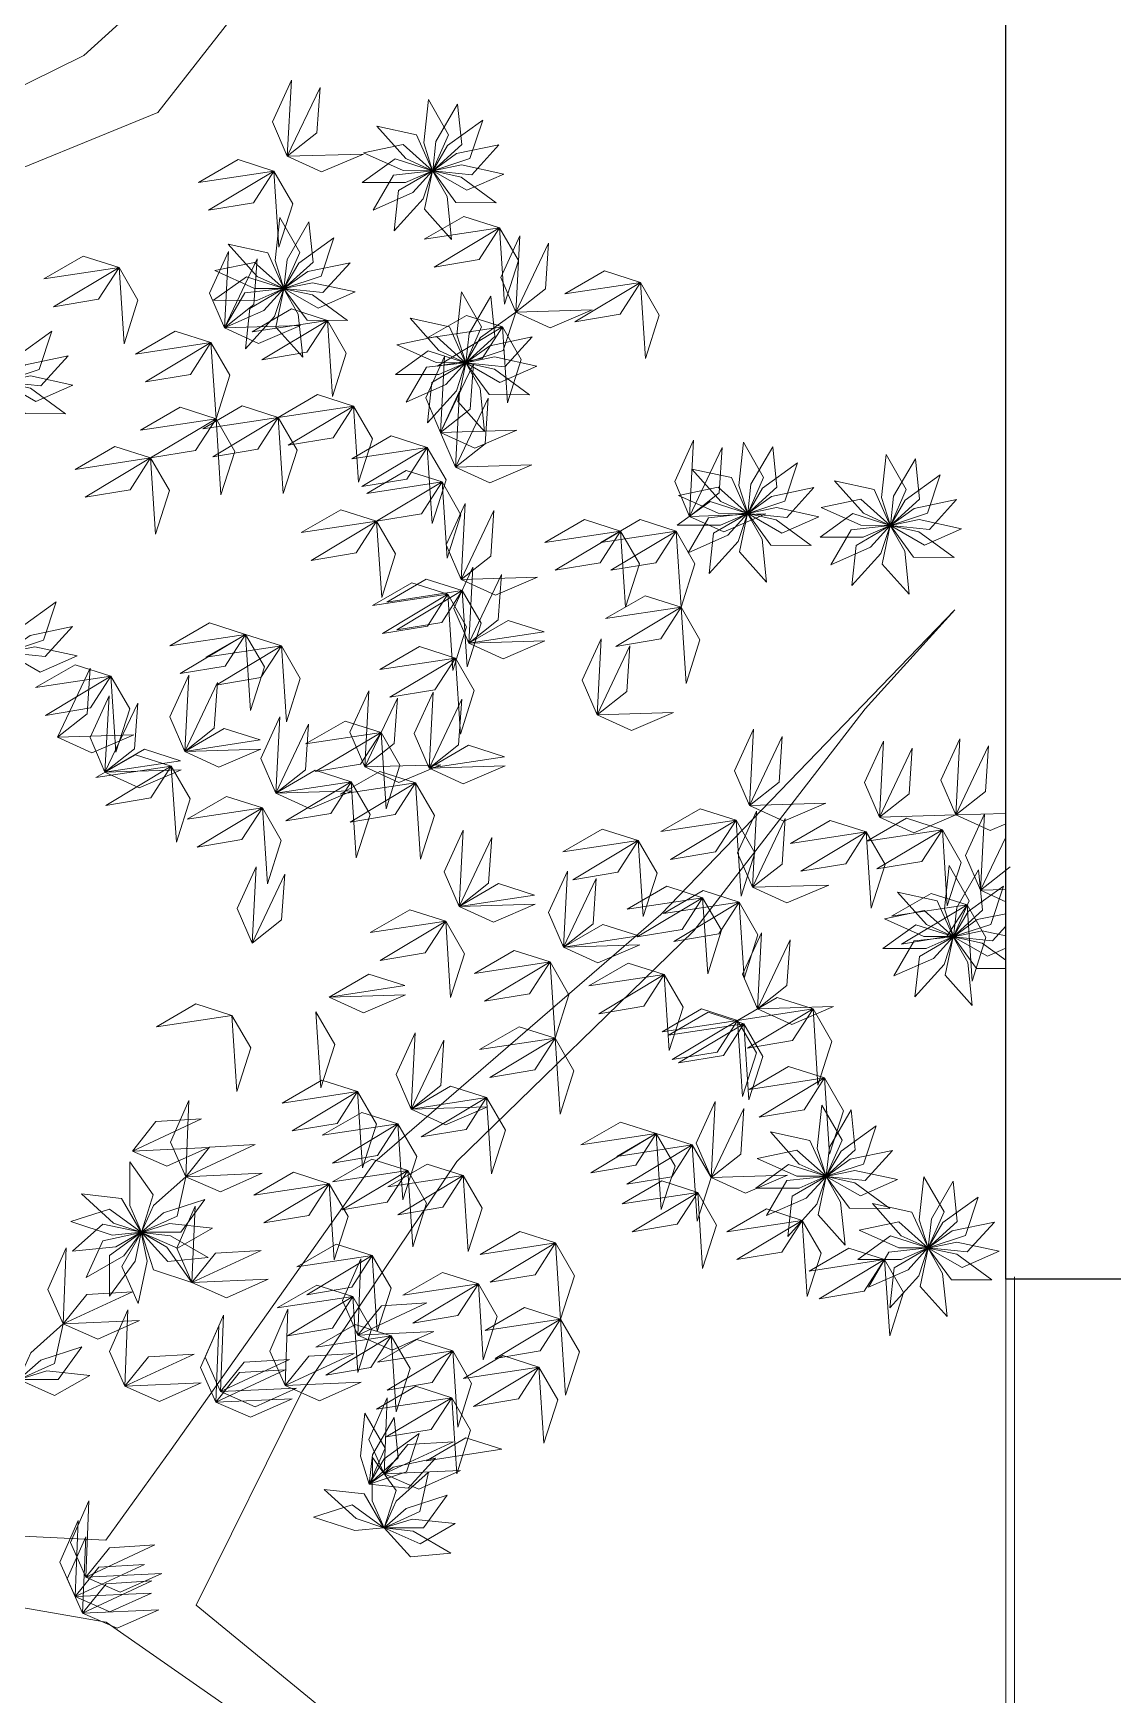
# Model space of a CAD drawing. Header units: inches. Extents: x 15 to 22798, y 21 to 21519.
# Drawn here: x 17882.8 to 17967.7, y 11056.1 to 11186.7 of the extents above; entities that cross this region are included whole.
import ezdxf

# ---------------------------------------------------------------- set-up
doc = ezdxf.new("R2010")
doc.units = ezdxf.units.IN
doc.header["$MEASUREMENT"] = 0
doc.layers.add('ARREDAMENTO', color=8, linetype='Continuous', lineweight=13)

msp = doc.modelspace()

# ---------------------------------------------------------------- linework, layer by layer
msp.add_lwpolyline([(18459.33, 11805.56), (19265.77, 11805.56), (19265.77, 11088.81), (17959.31, 11088.81), (17959.31, 11805.56), (18369.32, 11805.56)])
at = {"layer": 'ARREDAMENTO'}
for p, q in [((17959.31, 11088.81), (17959.31, 10738.81)), ((17960.01, 11088.98), (17960.01, 10738.98))]:
    msp.add_line(p, q, dxfattribs=at)
at = {"layer": 'ARREDAMENTO', "linetype": 'Continuous', "lineweight": 0}
for points in [[(17786.96, 11162.05), (17811.44, 11166.01), (17834.03, 11159.65), (17862.37, 11168.14), (17892.63, 11180.51), (17918.94, 11214.13), (17886.81, 11185), (17859.13, 11171.35), (17835.3, 11165.46), (17829.47, 11173.17), (17844.15, 11212.56), (17857.58, 11239.69), (17864.61, 11257.13), (17844.74, 11226.75), (17836.43, 11206.73), (17825.59, 11175.09), (17821.1, 11169.27), (17808.19, 11172.44), (17792.74, 11167.23)], [(17787.3, 11071.78), (17818.87, 11077.06), (17848.57, 11068.79), (17888.57, 11061.85), (17912.49, 11045.18), (17950.61, 11024.69), (17964.81, 11020.88), (17950.6, 11027.91), (17910.53, 11050.97), (17895.66, 11063.17), (17903.97, 11079.96), (17916.15, 11098.06), (17934.78, 11116.19), (17948.26, 11133.65), (17955.32, 11141.41), (17932.2, 11117.47), (17909.71, 11098.04), (17893.67, 11075.41), (17888.54, 11068.3), (17863.39, 11069.49), (17845.32, 11075.22), (17819.5, 11081.57), (17784.04, 11081.44)]]:
    msp.add_lwpolyline(points, dxfattribs=at)
at = {"layer": 'ARREDAMENTO', "lineweight": 0}
for points in [[(17902.81, 11177.07), (17901.65, 11179.79), (17903.14, 11183.06), (17902.81, 11177.07)], [(17902.81, 11177.07), (17905.14, 11178.91), (17905.39, 11182.49), (17902.81, 11177.07)], [(17913.91, 11181.53), (17913.54, 11178.14), (17914.24, 11175.94), (17915.49, 11178.77), (17913.91, 11181.53)], [(17916.21, 11181.18), (17914.5, 11178.23), (17914.25, 11175.94), (17916.53, 11178.01), (17916.21, 11181.18)], [(17909.86, 11179.43), (17912.13, 11176.89), (17914.24, 11175.94), (17912.97, 11178.75), (17909.86, 11179.43)], [(17918.18, 11179.92), (17915.41, 11177.93), (17914.25, 11175.94), (17917.18, 11176.9), (17918.18, 11179.92)], [(17908.82, 11177.35), (17911.93, 11175.95), (17914.23, 11175.94), (17911.93, 11177.99), (17908.82, 11177.35)], [(17919.46, 11177.98), (17916.12, 11177.28), (17914.25, 11175.93), (17917.32, 11175.62), (17919.46, 11177.98)], [(17901.76, 11175.91), (17898.94, 11176.81), (17895.83, 11175.01), (17901.76, 11175.91)], [(17902.81, 11177.07), (17905.51, 11175.84), (17908.81, 11177.25), (17902.81, 11177.07)], [(17908.71, 11175.02), (17912.12, 11175.01), (17914.23, 11175.94), (17911.29, 11176.88), (17908.71, 11175.02)], [(17919.84, 11175.68), (17916.51, 11176.4), (17914.25, 11175.93), (17916.93, 11174.4), (17919.84, 11175.68)], [(17901.76, 11175.91), (17900.16, 11173.42), (17896.62, 11172.83), (17901.76, 11175.91)], [(17901.76, 11175.91), (17903.25, 11173.34), (17902.16, 11169.92), (17901.76, 11175.91)], [(17909.56, 11172.85), (17912.68, 11174.23), (17914.23, 11175.93), (17911.16, 11175.6), (17909.56, 11172.85)], [(17911.22, 11171.21), (17913.51, 11173.74), (17914.23, 11175.93), (17911.57, 11174.38), (17911.22, 11171.21)], [(17915.73, 11170.53), (17915.38, 11173.92), (17914.24, 11175.93), (17913.61, 11172.91), (17915.73, 11170.53)], [(17919.25, 11173.42), (17916.5, 11175.43), (17914.25, 11175.93), (17916.07, 11173.44), (17919.25, 11173.42)], [(17902.22, 11172.27), (17901.85, 11168.88), (17902.55, 11166.68), (17903.79, 11169.5), (17902.22, 11172.27)], [(17904.52, 11171.92), (17902.81, 11168.97), (17902.55, 11166.68), (17904.84, 11168.75), (17904.52, 11171.92)], [(17919.51, 11171.45), (17916.69, 11172.35), (17913.58, 11170.55), (17919.51, 11171.45)], [(17919.51, 11171.45), (17917.9, 11168.96), (17914.37, 11168.36), (17919.51, 11171.45)], [(17919.51, 11171.45), (17920.99, 11168.88), (17919.9, 11165.46), (17919.51, 11171.45)], [(17898.17, 11170.17), (17900.44, 11167.63), (17902.54, 11166.68), (17901.28, 11169.49), (17898.17, 11170.17)], [(17906.48, 11170.66), (17903.72, 11168.66), (17902.55, 11166.67), (17905.48, 11167.64), (17906.48, 11170.66)], [(17920.78, 11164.83), (17919.62, 11167.55), (17921.11, 11170.82), (17920.78, 11164.83)], [(17920.78, 11164.83), (17923.11, 11166.66), (17923.36, 11170.24), (17920.78, 11164.83)], [(17889.59, 11168.33), (17886.76, 11169.23), (17883.66, 11167.43), (17889.59, 11168.33)], [(17897.87, 11163.59), (17896.7, 11166.31), (17898.19, 11169.58), (17897.87, 11163.59)], [(17897.12, 11168.09), (17900.23, 11166.69), (17902.54, 11166.68), (17900.24, 11168.73), (17897.12, 11168.09)], [(17897.87, 11163.59), (17900.19, 11165.42), (17900.44, 11169), (17897.87, 11163.59)], [(17907.76, 11168.71), (17904.43, 11168.01), (17902.55, 11166.67), (17905.62, 11166.36), (17907.76, 11168.71)], [(17889.59, 11168.33), (17887.98, 11165.84), (17884.44, 11165.25), (17889.59, 11168.33)], [(17889.59, 11168.33), (17891.07, 11165.76), (17889.98, 11162.34), (17889.59, 11168.33)], [(17897.02, 11165.76), (17900.42, 11165.75), (17902.54, 11166.67), (17899.6, 11167.61), (17897.02, 11165.76)], [(17930.58, 11167.16), (17927.76, 11168.06), (17924.65, 11166.26), (17930.58, 11167.16)], [(17930.58, 11167.16), (17928.98, 11164.66), (17925.44, 11164.07), (17930.58, 11167.16)], [(17930.58, 11167.16), (17932.07, 11164.59), (17930.98, 11161.17), (17930.58, 11167.16)], [(17897.87, 11163.59), (17900.98, 11164.96), (17902.54, 11166.67), (17899.47, 11166.33), (17897.87, 11163.59)], [(17899.52, 11161.95), (17901.81, 11164.48), (17902.54, 11166.67), (17899.87, 11165.11), (17899.52, 11161.95)], [(17904.03, 11161.27), (17903.68, 11164.66), (17902.54, 11166.66), (17901.92, 11163.64), (17904.03, 11161.27)], [(17908.14, 11166.41), (17904.81, 11167.13), (17902.55, 11166.67), (17905.23, 11165.14), (17908.14, 11166.41)], [(17907.56, 11164.16), (17904.8, 11166.17), (17902.55, 11166.66), (17904.37, 11164.18), (17907.56, 11164.16)], [(17916.52, 11166.43), (17916.15, 11163.04), (17916.85, 11160.85), (17918.09, 11163.67), (17916.52, 11166.43)], [(17918.82, 11166.08), (17917.11, 11163.14), (17916.85, 11160.84), (17919.14, 11162.92), (17918.82, 11166.08)], [(17905.97, 11164.17), (17903.14, 11165.07), (17900.04, 11163.27), (17905.97, 11164.17)], [(17919.73, 11163.67), (17916.91, 11164.57), (17913.8, 11162.77), (17919.73, 11163.67)], [(17920.78, 11164.83), (17918.02, 11162.83), (17916.86, 11160.84), (17919.79, 11161.81), (17920.78, 11164.83)], [(17920.78, 11164.83), (17923.48, 11163.6), (17926.78, 11165.01), (17920.78, 11164.83)], [(17884.3, 11163.33), (17881.54, 11161.34), (17880.37, 11159.35), (17883.3, 11160.31), (17884.3, 11163.33)], [(17896.81, 11162.43), (17893.99, 11163.33), (17890.88, 11161.53), (17896.81, 11162.43)], [(17897.87, 11163.59), (17900.56, 11162.36), (17903.86, 11163.77), (17897.87, 11163.59)], [(17905.97, 11164.17), (17904.36, 11161.67), (17900.82, 11161.08), (17905.97, 11164.17)], [(17905.97, 11164.17), (17907.45, 11161.6), (17906.36, 11158.18), (17905.97, 11164.17)], [(17912.47, 11164.34), (17914.74, 11161.8), (17916.84, 11160.85), (17915.58, 11163.66), (17912.47, 11164.34)], [(17919.73, 11163.67), (17918.13, 11161.17), (17914.59, 11160.58), (17919.73, 11163.67)], [(17919.73, 11163.67), (17921.22, 11161.1), (17920.13, 11157.68), (17919.73, 11163.67)], [(17896.81, 11162.43), (17895.21, 11159.93), (17891.67, 11159.34), (17896.81, 11162.43)], [(17896.81, 11162.43), (17898.3, 11159.86), (17897.21, 11156.44), (17896.81, 11162.43)], [(17911.42, 11162.25), (17914.53, 11160.86), (17916.84, 11160.84), (17914.54, 11162.9), (17911.42, 11162.25)], [(17922.07, 11162.88), (17918.73, 11162.18), (17916.86, 11160.84), (17919.93, 11160.53), (17922.07, 11162.88)], [(17885.58, 11161.39), (17882.24, 11160.69), (17880.37, 11159.34), (17883.44, 11159.03), (17885.58, 11161.39)], [(17911.32, 11159.92), (17914.73, 11159.92), (17916.84, 11160.84), (17913.9, 11161.78), (17911.32, 11159.92)], [(17912.17, 11157.75), (17915.28, 11159.13), (17916.84, 11160.84), (17913.77, 11160.5), (17912.17, 11157.75)], [(17914.87, 11155.36), (17913.7, 11158.08), (17915.19, 11161.34), (17914.87, 11155.36)], [(17913.83, 11156.12), (17916.11, 11158.64), (17916.84, 11160.83), (17914.18, 11159.28), (17913.83, 11156.12)], [(17914.87, 11155.36), (17917.2, 11157.19), (17917.45, 11160.77), (17914.87, 11155.36)], [(17918.33, 11155.43), (17917.99, 11158.82), (17916.85, 11160.83), (17916.22, 11157.81), (17918.33, 11155.43)], [(17921.86, 11158.33), (17919.11, 11160.34), (17916.85, 11160.83), (17918.68, 11158.34), (17921.86, 11158.33)], [(17922.45, 11160.58), (17919.11, 11161.3), (17916.86, 11160.83), (17919.53, 11159.3), (17922.45, 11160.58)], [(17885.96, 11159.09), (17882.63, 11159.81), (17880.37, 11159.34), (17883.05, 11157.81), (17885.96, 11159.09)], [(17885.37, 11156.83), (17882.62, 11158.84), (17880.37, 11159.34), (17882.19, 11156.85), (17885.37, 11156.83)], [(17908.03, 11157.44), (17905.2, 11158.34), (17902.1, 11156.54), (17908.03, 11157.44)], [(17916.04, 11152.63), (17914.87, 11155.36), (17916.36, 11158.62), (17916.04, 11152.63)], [(17916.04, 11152.63), (17918.37, 11154.47), (17918.62, 11158.05), (17916.04, 11152.63)], [(17897.21, 11156.44), (17894.38, 11157.34), (17891.28, 11155.55), (17897.21, 11156.44)], [(17902.1, 11156.54), (17899.27, 11157.45), (17896.17, 11155.65), (17902.1, 11156.54)], [(17908.03, 11157.44), (17906.42, 11154.95), (17902.88, 11154.36), (17908.03, 11157.44)], [(17908.03, 11157.44), (17909.51, 11154.87), (17908.42, 11151.46), (17908.03, 11157.44)], [(17897.21, 11156.44), (17895.6, 11153.95), (17892.06, 11153.36), (17897.21, 11156.44)], [(17902.1, 11156.54), (17900.49, 11154.05), (17896.95, 11153.46), (17902.1, 11156.54)], [(17897.21, 11156.44), (17898.69, 11153.88), (17897.6, 11150.46), (17897.21, 11156.44)], [(17902.1, 11156.54), (17903.58, 11153.98), (17902.49, 11150.56), (17902.1, 11156.54)], [(17914.87, 11155.36), (17917.57, 11154.12), (17920.87, 11155.54), (17914.87, 11155.36)], [(17892.06, 11153.36), (17889.24, 11154.26), (17886.13, 11152.46), (17892.06, 11153.36)], [(17913.82, 11154.19), (17910.99, 11155.1), (17907.89, 11153.3), (17913.82, 11154.19)], [(17913.82, 11154.19), (17912.21, 11151.7), (17908.67, 11151.11), (17913.82, 11154.19)], [(17913.82, 11154.19), (17915.3, 11151.63), (17914.21, 11148.21), (17913.82, 11154.19)], [(17934.44, 11148.77), (17933.28, 11151.5), (17934.77, 11154.76), (17934.44, 11148.77)], [(17934.44, 11148.77), (17936.77, 11150.61), (17937.02, 11154.19), (17934.44, 11148.77)], [(17938.68, 11154.59), (17938.32, 11151.2), (17939.02, 11149), (17940.26, 11151.83), (17938.68, 11154.59)], [(17940.99, 11154.24), (17939.28, 11151.29), (17939.02, 11149), (17941.3, 11151.07), (17940.99, 11154.24)], [(17892.06, 11153.36), (17890.46, 11150.86), (17886.92, 11150.27), (17892.06, 11153.36)], [(17892.06, 11153.36), (17893.55, 11150.79), (17892.46, 11147.37), (17892.06, 11153.36)], [(17916.04, 11152.63), (17918.74, 11151.4), (17922.04, 11152.81), (17916.04, 11152.63)], [(17942.95, 11152.98), (17940.19, 11150.99), (17939.02, 11149), (17941.95, 11149.96), (17942.95, 11152.98)], [(17949.9, 11153.64), (17949.54, 11150.25), (17950.24, 11148.06), (17951.48, 11150.88), (17949.9, 11153.64)], [(17952.21, 11153.29), (17950.5, 11150.35), (17950.24, 11148.05), (17952.53, 11150.13), (17952.21, 11153.29)], [(17914.99, 11151.47), (17912.16, 11152.37), (17909.06, 11150.57), (17914.99, 11151.47)], [(17934.63, 11152.49), (17936.91, 11149.95), (17939.01, 11149), (17937.74, 11151.82), (17934.63, 11152.49)], [(17945.86, 11151.55), (17948.13, 11149.01), (17950.23, 11148.06), (17948.97, 11150.87), (17945.86, 11151.55)], [(17954.17, 11152.04), (17951.41, 11150.04), (17950.24, 11148.05), (17953.17, 11149.02), (17954.17, 11152.04)], [(17914.99, 11151.47), (17913.38, 11148.98), (17909.84, 11148.39), (17914.99, 11151.47)], [(17914.99, 11151.47), (17916.47, 11148.9), (17915.38, 11145.49), (17914.99, 11151.47)], [(17933.59, 11150.41), (17936.7, 11149.02), (17939.01, 11149), (17936.71, 11151.06), (17933.59, 11150.41)], [(17944.23, 11151.04), (17940.9, 11150.34), (17939.02, 11148.99), (17942.09, 11148.68), (17944.23, 11151.04)], [(17909.84, 11148.39), (17907.02, 11149.29), (17903.91, 11147.49), (17909.84, 11148.39)], [(17916.49, 11143.8), (17915.32, 11146.53), (17916.81, 11149.79), (17916.49, 11143.8)], [(17916.49, 11143.8), (17918.82, 11145.64), (17919.06, 11149.22), (17916.49, 11143.8)], [(17933.48, 11148.08), (17936.89, 11148.07), (17939, 11149), (17936.07, 11149.94), (17933.48, 11148.08)], [(17934.33, 11145.91), (17937.45, 11147.29), (17939, 11148.99), (17935.94, 11148.66), (17934.33, 11145.91)], [(17934.44, 11148.77), (17937.14, 11147.54), (17940.44, 11148.96), (17934.44, 11148.77)], [(17935.99, 11144.27), (17938.28, 11146.8), (17939.01, 11148.99), (17936.34, 11147.44), (17935.99, 11144.27)], [(17940.5, 11143.59), (17940.15, 11146.98), (17939.01, 11148.99), (17938.38, 11145.97), (17940.5, 11143.59)], [(17944.61, 11148.74), (17941.28, 11149.46), (17939.02, 11148.99), (17941.7, 11147.46), (17944.61, 11148.74)], [(17944.02, 11146.48), (17941.27, 11148.49), (17939.02, 11148.99), (17940.84, 11146.5), (17944.02, 11146.48)], [(17944.71, 11147.13), (17948.11, 11147.13), (17950.23, 11148.05), (17947.29, 11148.99), (17944.71, 11147.13)], [(17944.81, 11149.46), (17947.92, 11148.07), (17950.23, 11148.05), (17947.93, 11150.11), (17944.81, 11149.46)], [(17955.45, 11150.09), (17952.12, 11149.39), (17950.24, 11148.05), (17953.31, 11147.74), (17955.45, 11150.09)], [(17909.84, 11148.39), (17908.24, 11145.89), (17904.7, 11145.3), (17909.84, 11148.39)], [(17909.84, 11148.39), (17911.33, 11145.82), (17910.24, 11142.4), (17909.84, 11148.39)], [(17929.01, 11147.61), (17926.19, 11148.51), (17923.08, 11146.72), (17929.01, 11147.61)], [(17929.01, 11147.61), (17927.41, 11145.12), (17923.87, 11144.53), (17929.01, 11147.61)], [(17933.39, 11147.61), (17930.57, 11148.51), (17927.46, 11146.72), (17933.39, 11147.61)], [(17933.39, 11147.61), (17931.79, 11145.12), (17928.25, 11144.53), (17933.39, 11147.61)], [(17929.01, 11147.61), (17930.5, 11145.05), (17929.41, 11141.63), (17929.01, 11147.61)], [(17933.39, 11147.61), (17934.87, 11145.05), (17933.78, 11141.63), (17933.39, 11147.61)], [(17945.55, 11144.96), (17948.67, 11146.34), (17950.23, 11148.05), (17947.16, 11147.71), (17945.55, 11144.96)], [(17947.21, 11143.33), (17949.5, 11145.85), (17950.23, 11148.04), (17947.56, 11146.49), (17947.21, 11143.33)], [(17951.72, 11142.64), (17951.37, 11146.03), (17950.23, 11148.04), (17949.6, 11145.02), (17951.72, 11142.64)], [(17955.83, 11147.79), (17952.5, 11148.51), (17950.24, 11148.04), (17952.92, 11146.51), (17955.83, 11147.79)], [(17955.25, 11145.54), (17952.49, 11147.55), (17950.24, 11148.04), (17952.06, 11145.55), (17955.25, 11145.54)], [(17916.56, 11142.93), (17913.74, 11143.83), (17910.63, 11142.03), (17916.56, 11142.93)], [(17917.09, 11138.79), (17915.92, 11141.52), (17917.41, 11144.78), (17917.09, 11138.79)], [(17916.49, 11143.8), (17919.19, 11142.57), (17922.48, 11143.99), (17916.49, 11143.8)], [(17917.09, 11138.79), (17919.41, 11140.63), (17919.66, 11144.21), (17917.09, 11138.79)], [(17915.44, 11142.64), (17912.61, 11143.54), (17909.51, 11141.75), (17915.44, 11142.64)], [(17915.44, 11142.64), (17913.83, 11140.15), (17910.29, 11139.56), (17915.44, 11142.64)], [(17916.56, 11142.93), (17914.96, 11140.43), (17911.42, 11139.84), (17916.56, 11142.93)], [(17915.44, 11142.64), (17916.92, 11140.08), (17915.83, 11136.66), (17915.44, 11142.64)], [(17916.56, 11142.93), (17918.05, 11140.36), (17916.96, 11136.94), (17916.56, 11142.93)], [(17933.78, 11141.63), (17930.96, 11142.53), (17927.85, 11140.73), (17933.78, 11141.63)], [(17884.64, 11142.05), (17881.88, 11140.05), (17880.71, 11138.06), (17883.64, 11139.03), (17884.64, 11142.05)], [(17933.78, 11141.63), (17932.18, 11139.13), (17928.64, 11138.54), (17933.78, 11141.63)], [(17933.78, 11141.63), (17935.27, 11139.06), (17934.18, 11135.64), (17933.78, 11141.63)], [(17885.92, 11140.1), (17882.59, 11139.4), (17880.71, 11138.06), (17883.78, 11137.75), (17885.92, 11140.1)], [(17899.53, 11139.49), (17896.7, 11140.39), (17893.59, 11138.59), (17899.53, 11139.49)], [(17923.02, 11139.69), (17920.19, 11140.59), (17917.09, 11138.79), (17923.02, 11139.69)], [(17886.3, 11137.8), (17882.97, 11138.52), (17880.71, 11138.06), (17883.39, 11136.52), (17886.3, 11137.8)], [(17899.53, 11139.49), (17897.92, 11137), (17894.38, 11136.41), (17899.53, 11139.49)], [(17902.35, 11138.59), (17899.53, 11139.49), (17896.42, 11137.69), (17902.35, 11138.59)], [(17902.35, 11138.59), (17900.74, 11136.1), (17897.21, 11135.51), (17902.35, 11138.59)], [(17899.53, 11139.49), (17901.01, 11136.93), (17899.92, 11133.51), (17899.53, 11139.49)], [(17902.35, 11138.59), (17903.83, 11136.02), (17902.74, 11132.61), (17902.35, 11138.59)], [(17916.03, 11137.63), (17913.21, 11138.53), (17910.1, 11136.74), (17916.03, 11137.63)], [(17917.09, 11138.79), (17919.79, 11137.56), (17923.08, 11138.98), (17917.09, 11138.79)], [(17927.18, 11133.16), (17926.01, 11135.89), (17927.5, 11139.15), (17927.18, 11133.16)], [(17927.18, 11133.16), (17929.51, 11135), (17929.76, 11138.58), (17927.18, 11133.16)], [(17916.03, 11137.63), (17914.43, 11135.14), (17910.89, 11134.55), (17916.03, 11137.63)], [(17916.03, 11137.63), (17917.52, 11135.07), (17916.43, 11131.65), (17916.03, 11137.63)], [(17888.95, 11136.2), (17886.12, 11137.11), (17883.02, 11135.31), (17888.95, 11136.2)], [(17888.95, 11136.2), (17887.34, 11133.71), (17883.8, 11133.12), (17888.95, 11136.2)], [(17884.74, 11131.41), (17887.07, 11133.25), (17887.32, 11136.83), (17884.74, 11131.41)], [(17888.95, 11136.2), (17890.43, 11133.64), (17889.34, 11130.22), (17888.95, 11136.2)], [(17894.75, 11130.29), (17893.58, 11133.02), (17895.07, 11136.28), (17894.75, 11130.29)], [(17888.47, 11128.66), (17887.31, 11131.39), (17888.8, 11134.65), (17888.47, 11128.66)], [(17894.75, 11130.29), (17897.07, 11132.13), (17897.32, 11135.71), (17894.75, 11130.29)], [(17908.9, 11129.07), (17907.73, 11131.8), (17909.22, 11135.06), (17908.9, 11129.07)], [(17913.96, 11128.97), (17912.79, 11131.7), (17914.28, 11134.96), (17913.96, 11128.97)], [(17888.47, 11128.66), (17890.8, 11130.5), (17891.05, 11134.08), (17888.47, 11128.66)], [(17908.9, 11129.07), (17911.22, 11130.91), (17911.47, 11134.49), (17908.9, 11129.07)], [(17913.96, 11128.97), (17916.28, 11130.81), (17916.53, 11134.39), (17913.96, 11128.97)], [(17927.18, 11133.16), (17929.88, 11131.93), (17933.18, 11133.34), (17927.18, 11133.16)], [(17900.68, 11131.19), (17897.85, 11132.09), (17894.75, 11130.29), (17900.68, 11131.19)], [(17901.91, 11127.01), (17900.74, 11129.74), (17902.23, 11133), (17901.91, 11127.01)], [(17901.91, 11127.01), (17904.24, 11128.85), (17904.49, 11132.43), (17901.91, 11127.01)], [(17910.19, 11131.78), (17907.36, 11132.68), (17904.25, 11130.88), (17910.19, 11131.78)], [(17939.16, 11126.05), (17937.99, 11128.77), (17939.48, 11132.04), (17939.16, 11126.05)], [(17884.74, 11131.41), (17887.44, 11130.18), (17890.74, 11131.6), (17884.74, 11131.41)], [(17910.19, 11131.78), (17908.58, 11129.29), (17905.04, 11128.7), (17910.19, 11131.78)], [(17910.19, 11131.78), (17911.67, 11129.21), (17910.58, 11125.79), (17910.19, 11131.78)], [(17919.89, 11129.87), (17917.06, 11130.77), (17913.96, 11128.97), (17919.89, 11129.87)], [(17939.16, 11126.05), (17941.49, 11127.88), (17941.74, 11131.46), (17939.16, 11126.05)], [(17949.39, 11125.12), (17948.22, 11127.84), (17949.71, 11131.11), (17949.39, 11125.12)], [(17955.38, 11125.3), (17954.21, 11128.03), (17955.7, 11131.29), (17955.38, 11125.3)], [(17955.38, 11125.3), (17957.71, 11127.14), (17957.96, 11130.72), (17955.38, 11125.3)], [(17893.69, 11129.13), (17890.87, 11130.03), (17887.76, 11128.23), (17893.69, 11129.13)], [(17893.69, 11129.13), (17890.87, 11130.03), (17887.76, 11128.23), (17893.69, 11129.13)], [(17894.41, 11129.56), (17891.58, 11130.46), (17888.47, 11128.66), (17894.41, 11129.56)], [(17894.75, 11130.29), (17897.44, 11129.06), (17900.74, 11130.47), (17894.75, 11130.29)], [(17949.39, 11125.12), (17951.71, 11126.96), (17951.96, 11130.54), (17949.39, 11125.12)], [(17888.47, 11128.66), (17891.17, 11127.43), (17894.47, 11128.84), (17888.47, 11128.66)], [(17893.69, 11129.13), (17892.09, 11126.64), (17888.55, 11126.05), (17893.69, 11129.13)], [(17893.69, 11129.13), (17892.09, 11126.64), (17888.55, 11126.05), (17893.69, 11129.13)], [(17893.69, 11129.13), (17895.18, 11126.56), (17894.09, 11123.15), (17893.69, 11129.13)], [(17893.69, 11129.13), (17895.18, 11126.56), (17894.09, 11123.15), (17893.69, 11129.13)], [(17907.84, 11127.91), (17905.02, 11128.81), (17901.91, 11127.01), (17907.84, 11127.91)], [(17912.9, 11127.81), (17910.08, 11128.71), (17906.97, 11126.92), (17912.9, 11127.81)], [(17908.9, 11129.07), (17911.59, 11127.84), (17914.89, 11129.25), (17908.9, 11129.07)], [(17913.96, 11128.97), (17916.65, 11127.74), (17919.95, 11129.16), (17913.96, 11128.97)], [(17900.86, 11125.85), (17898.03, 11126.75), (17894.93, 11124.96), (17900.86, 11125.85)], [(17901.91, 11127.01), (17904.61, 11125.78), (17907.91, 11127.2), (17901.91, 11127.01)], [(17907.84, 11127.91), (17906.24, 11125.42), (17902.7, 11124.83), (17907.84, 11127.91)], [(17912.9, 11127.81), (17911.3, 11125.32), (17907.76, 11124.73), (17912.9, 11127.81)], [(17907.84, 11127.91), (17909.33, 11125.34), (17908.24, 11121.93), (17907.84, 11127.91)], [(17912.9, 11127.81), (17914.39, 11125.25), (17913.3, 11121.83), (17912.9, 11127.81)], [(17900.86, 11125.85), (17899.25, 11123.36), (17895.72, 11122.77), (17900.86, 11125.85)], [(17900.86, 11125.85), (17902.34, 11123.29), (17901.25, 11119.87), (17900.86, 11125.85)], [(17938.11, 11124.89), (17935.28, 11125.79), (17932.18, 11123.99), (17938.11, 11124.89)], [(17939.4, 11119.61), (17938.23, 11122.33), (17939.72, 11125.6), (17939.4, 11119.61)], [(17939.16, 11126.05), (17941.86, 11124.82), (17945.16, 11126.23), (17939.16, 11126.05)], [(17959.31, 11125.42), (17955.38, 11125.3)], [(17957.33, 11119.39), (17956.16, 11122.11), (17957.65, 11125.38), (17957.33, 11119.39)], [(17916.32, 11118.11), (17915.15, 11120.83), (17916.64, 11124.1), (17916.32, 11118.11)], [(17930.41, 11123.29), (17927.59, 11124.19), (17924.48, 11122.4), (17930.41, 11123.29)], [(17938.11, 11124.89), (17936.5, 11122.39), (17932.96, 11121.8), (17938.11, 11124.89)], [(17938.11, 11124.89), (17939.59, 11122.32), (17938.5, 11118.9), (17938.11, 11124.89)], [(17939.4, 11119.61), (17941.72, 11121.44), (17941.97, 11125.02), (17939.4, 11119.61)], [(17948.33, 11123.96), (17945.51, 11124.86), (17942.4, 11123.06), (17948.33, 11123.96)], [(17954.33, 11124.14), (17951.5, 11125.04), (17948.4, 11123.24), (17954.33, 11124.14)], [(17954.33, 11124.14), (17952.72, 11121.65), (17949.18, 11121.06), (17954.33, 11124.14)], [(17949.39, 11125.12), (17952.08, 11123.89), (17955.38, 11125.3), (17949.39, 11125.12)], [(17954.33, 11124.14), (17955.81, 11121.57), (17954.72, 11118.16), (17954.33, 11124.14)], [(17955.38, 11125.3), (17958.08, 11124.07), (17959.31, 11124.6)], [(17916.32, 11118.11), (17918.65, 11119.94), (17918.9, 11123.52), (17916.32, 11118.11)], [(17930.41, 11123.29), (17928.81, 11120.8), (17925.27, 11120.21), (17930.41, 11123.29)], [(17930.41, 11123.29), (17931.9, 11120.73), (17930.81, 11117.31), (17930.41, 11123.29)], [(17948.33, 11123.96), (17946.73, 11121.46), (17943.19, 11120.87), (17948.33, 11123.96)], [(17948.33, 11123.96), (17949.82, 11121.39), (17948.73, 11117.97), (17948.33, 11123.96)], [(17959.31, 11123.56), (17957.33, 11119.39)], [(17900.04, 11115.23), (17898.87, 11117.95), (17900.36, 11121.21), (17900.04, 11115.23)], [(17900.04, 11115.23), (17902.36, 11117.06), (17902.61, 11120.64), (17900.04, 11115.23)], [(17924.53, 11114.9), (17923.36, 11117.62), (17924.85, 11120.89), (17924.53, 11114.9)], [(17924.53, 11114.9), (17926.86, 11116.73), (17927.11, 11120.31), (17924.53, 11114.9)], [(17954.86, 11121.32), (17954.5, 11117.93), (17955.2, 11115.73), (17956.44, 11118.55), (17954.86, 11121.32)], [(17957.17, 11120.97), (17955.46, 11118.02), (17955.2, 11115.73), (17957.48, 11117.8), (17957.17, 11120.97)], [(17957.33, 11119.39), (17959.65, 11121.22)], [(17922.25, 11119), (17919.43, 11119.9), (17916.32, 11118.11), (17922.25, 11119)], [(17935.48, 11118.79), (17932.66, 11119.69), (17929.55, 11117.9), (17935.48, 11118.79)], [(17938.34, 11118.45), (17935.52, 11119.35), (17932.41, 11117.55), (17938.34, 11118.45)], [(17939.4, 11119.61), (17942.1, 11118.38), (17945.39, 11119.79), (17939.4, 11119.61)], [(17956.27, 11118.23), (17953.45, 11119.13), (17950.34, 11117.33), (17956.27, 11118.23)], [(17950.81, 11119.22), (17953.09, 11116.68), (17955.19, 11115.73), (17953.92, 11118.54), (17950.81, 11119.22)], [(17959.13, 11119.71), (17956.37, 11117.72), (17955.2, 11115.73), (17958.13, 11116.69), (17959.13, 11119.71)], [(17959.31, 11119.45), (17957.33, 11119.39)], [(17957.33, 11119.39), (17959.31, 11118.48)], [(17915.27, 11116.95), (17912.44, 11117.85), (17909.34, 11116.05), (17915.27, 11116.95)], [(17916.32, 11118.11), (17919.02, 11116.88), (17922.32, 11118.29), (17916.32, 11118.11)], [(17935.48, 11118.79), (17933.88, 11116.3), (17930.34, 11115.71), (17935.48, 11118.79)], [(17938.34, 11118.45), (17936.74, 11115.95), (17933.2, 11115.36), (17938.34, 11118.45)], [(17935.48, 11118.79), (17936.97, 11116.23), (17935.88, 11112.81), (17935.48, 11118.79)], [(17938.34, 11118.45), (17939.83, 11115.88), (17938.74, 11112.46), (17938.34, 11118.45)], [(17949.77, 11117.14), (17952.88, 11115.74), (17955.19, 11115.73), (17952.89, 11117.78), (17949.77, 11117.14)], [(17956.27, 11118.23), (17954.67, 11115.73), (17951.13, 11115.14), (17956.27, 11118.23)], [(17959.31, 11117.53), (17957.08, 11117.07), (17955.2, 11115.72), (17958.27, 11115.41), (17959.31, 11116.55)], [(17956.27, 11118.23), (17957.76, 11115.66), (17956.67, 11112.24), (17956.27, 11118.23)], [(17915.27, 11116.95), (17913.66, 11114.45), (17910.12, 11113.86), (17915.27, 11116.95)], [(17915.27, 11116.95), (17916.75, 11114.38), (17915.66, 11110.96), (17915.27, 11116.95)], [(17930.46, 11115.79), (17927.64, 11116.69), (17924.53, 11114.9), (17930.46, 11115.79)], [(17949.66, 11114.81), (17953.07, 11114.8), (17955.18, 11115.73), (17952.25, 11116.67), (17949.66, 11114.81)], [(17924.53, 11114.9), (17927.23, 11113.67), (17930.53, 11115.08), (17924.53, 11114.9)], [(17939.78, 11110.05), (17938.61, 11112.78), (17940.1, 11116.04), (17939.78, 11110.05)], [(17939.78, 11110.05), (17942.11, 11111.89), (17942.35, 11115.47), (17939.78, 11110.05)], [(17950.51, 11112.64), (17953.63, 11114.02), (17955.18, 11115.72), (17952.12, 11115.39), (17950.51, 11112.64)], [(17952.17, 11111), (17954.46, 11113.53), (17955.19, 11115.72), (17952.52, 11114.17), (17952.17, 11111)], [(17956.68, 11110.32), (17956.33, 11113.71), (17955.19, 11115.71), (17954.56, 11112.69), (17956.68, 11110.32)], [(17959.31, 11115.79), (17957.46, 11116.18), (17955.2, 11115.72), (17957.88, 11114.19), (17959.31, 11114.82)], [(17959.31, 11113.87), (17957.45, 11115.22), (17955.2, 11115.72), (17957.02, 11113.23), (17959.31, 11113.22)], [(17923.48, 11113.74), (17920.65, 11114.64), (17917.55, 11112.84), (17923.48, 11113.74)], [(17923.48, 11113.74), (17921.87, 11111.24), (17918.33, 11110.65), (17923.48, 11113.74)], [(17923.48, 11113.74), (17924.96, 11111.17), (17923.87, 11107.75), (17923.48, 11113.74)], [(17932.46, 11112.75), (17929.63, 11113.65), (17926.53, 11111.86), (17932.46, 11112.75)], [(17912.05, 11111.88), (17909.22, 11112.78), (17906.12, 11110.98), (17912.05, 11111.88)], [(17932.46, 11112.75), (17930.85, 11110.26), (17927.31, 11109.67), (17932.46, 11112.75)], [(17932.46, 11112.75), (17933.94, 11110.19), (17932.85, 11106.77), (17932.46, 11112.75)], [(17906.12, 11110.98), (17908.82, 11109.75), (17912.11, 11111.17), (17906.12, 11110.98)], [(17898.46, 11109.54), (17895.63, 11110.44), (17892.53, 11108.65), (17898.46, 11109.54)], [(17905.06, 11109.82), (17906.55, 11107.26), (17905.46, 11103.84), (17905.06, 11109.82)], [(17938.23, 11109.15), (17935.4, 11110.05), (17932.3, 11108.26), (17938.23, 11109.15)], [(17938.73, 11108.89), (17935.9, 11109.79), (17932.8, 11107.99), (17938.73, 11108.89)], [(17944.16, 11110.05), (17941.33, 11110.95), (17938.23, 11109.15), (17944.16, 11110.05)], [(17944.16, 11110.05), (17942.55, 11107.56), (17939.01, 11106.97), (17944.16, 11110.05)], [(17939.78, 11110.05), (17942.48, 11108.82), (17945.78, 11110.23), (17939.78, 11110.05)], [(17944.16, 11110.05), (17945.64, 11107.48), (17944.55, 11104.06), (17944.16, 11110.05)], [(17898.46, 11109.54), (17899.94, 11106.98), (17898.85, 11103.56), (17898.46, 11109.54)], [(17923.87, 11107.75), (17921.05, 11108.65), (17917.94, 11106.86), (17923.87, 11107.75)], [(17938.23, 11109.15), (17936.62, 11106.66), (17933.08, 11106.07), (17938.23, 11109.15)], [(17938.73, 11108.89), (17937.12, 11106.4), (17933.58, 11105.81), (17938.73, 11108.89)], [(17938.23, 11109.15), (17939.71, 11106.59), (17938.62, 11103.17), (17938.23, 11109.15)], [(17938.73, 11108.89), (17940.21, 11106.32), (17939.12, 11102.91), (17938.73, 11108.89)], [(17912.56, 11102.18), (17911.39, 11104.9), (17912.88, 11108.17), (17912.56, 11102.18)], [(17912.56, 11102.18), (17914.88, 11104.02), (17915.13, 11107.6), (17912.56, 11102.18)], [(17923.87, 11107.75), (17922.27, 11105.26), (17918.73, 11104.67), (17923.87, 11107.75)], [(17923.87, 11107.75), (17925.36, 11105.19), (17924.27, 11101.77), (17923.87, 11107.75)], [(17945.07, 11104.62), (17942.24, 11105.52), (17939.14, 11103.72), (17945.07, 11104.62)], [(17945.07, 11104.62), (17943.46, 11102.12), (17939.92, 11101.53), (17945.07, 11104.62)], [(17945.07, 11104.62), (17946.55, 11102.05), (17945.46, 11098.63), (17945.07, 11104.62)], [(17908.34, 11103.55), (17905.52, 11104.45), (17902.41, 11102.65), (17908.34, 11103.55)], [(17908.34, 11103.55), (17906.74, 11101.05), (17903.2, 11100.46), (17908.34, 11103.55)], [(17908.34, 11103.55), (17909.82, 11100.98), (17908.73, 11097.56), (17908.34, 11103.55)], [(17918.49, 11103.08), (17915.66, 11103.98), (17912.56, 11102.18), (17918.49, 11103.08)], [(17918.49, 11103.08), (17915.66, 11103.98), (17912.56, 11102.18), (17918.49, 11103.08)], [(17894.84, 11096.86), (17893.63, 11099.57), (17895.08, 11102.86), (17894.84, 11096.86)], [(17911.5, 11101.02), (17908.68, 11101.92), (17905.57, 11100.12), (17911.5, 11101.02)], [(17912.56, 11102.18), (17915.25, 11100.95), (17918.55, 11102.36), (17912.56, 11102.18)], [(17918.49, 11103.08), (17916.88, 11100.58), (17913.34, 11099.99), (17918.49, 11103.08)], [(17918.49, 11103.08), (17919.97, 11100.51), (17918.88, 11097.09), (17918.49, 11103.08)], [(17936.14, 11096.79), (17934.97, 11099.51), (17936.46, 11102.78), (17936.14, 11096.79)], [(17936.14, 11096.79), (17938.47, 11098.63), (17938.72, 11102.21), (17936.14, 11096.79)], [(17944.86, 11102.48), (17944.49, 11099.09), (17945.19, 11096.89), (17946.44, 11099.72), (17944.86, 11102.48)], [(17947.16, 11102.13), (17945.45, 11099.18), (17945.2, 11096.89), (17947.48, 11098.96), (17947.16, 11102.13)], [(17890.63, 11098.88), (17892.48, 11101.19), (17896.07, 11101.41), (17890.63, 11098.88)], [(17911.5, 11101.02), (17909.9, 11098.53), (17906.36, 11097.93), (17911.5, 11101.02)], [(17911.5, 11101.02), (17912.99, 11098.45), (17911.9, 11095.03), (17911.5, 11101.02)], [(17931.83, 11100.26), (17929.01, 11101.16), (17925.9, 11099.36), (17931.83, 11100.26)], [(17949.13, 11100.87), (17946.36, 11098.88), (17945.2, 11096.89), (17948.13, 11097.85), (17949.13, 11100.87)], [(17894.84, 11096.86), (17896.7, 11099.17), (17900.28, 11099.39), (17894.84, 11096.86)], [(17931.83, 11100.26), (17930.23, 11097.76), (17926.69, 11097.17), (17931.83, 11100.26)], [(17934.66, 11099.36), (17931.83, 11100.26), (17928.73, 11098.46), (17934.66, 11099.36)], [(17934.66, 11099.36), (17933.05, 11096.86), (17929.51, 11096.27), (17934.66, 11099.36)], [(17931.83, 11100.26), (17933.32, 11097.69), (17932.23, 11094.27), (17931.83, 11100.26)], [(17934.66, 11099.36), (17936.14, 11096.79), (17935.05, 11093.37), (17934.66, 11099.36)], [(17940.81, 11100.38), (17943.08, 11097.84), (17945.19, 11096.89), (17943.92, 11099.7), (17940.81, 11100.38)], [(17890.43, 11098.02), (17890.42, 11094.61), (17891.34, 11092.49), (17892.28, 11095.43), (17890.43, 11098.02)], [(17890.63, 11098.88), (17893.34, 11097.69), (17896.62, 11099.15), (17890.63, 11098.88)], [(17912.29, 11097.35), (17909.46, 11098.25), (17906.36, 11096.45), (17912.29, 11097.35)], [(17939.77, 11098.3), (17942.88, 11096.9), (17945.18, 11096.89), (17942.88, 11098.94), (17939.77, 11098.3)], [(17950.41, 11098.93), (17947.07, 11098.23), (17945.2, 11096.88), (17948.27, 11096.57), (17950.41, 11098.93)], [(17894.84, 11096.86), (17892.3, 11094.59), (17891.35, 11092.49), (17894.16, 11093.75), (17894.84, 11096.86)], [(17894.84, 11096.86), (17897.55, 11095.67), (17900.83, 11097.13), (17894.84, 11096.86)], [(17906.11, 11096.31), (17903.29, 11097.21), (17900.18, 11095.41), (17906.11, 11096.31)], [(17912.29, 11097.35), (17910.68, 11094.85), (17907.14, 11094.26), (17912.29, 11097.35)], [(17916.64, 11096.95), (17913.82, 11097.85), (17910.71, 11096.06), (17916.64, 11096.95)], [(17916.64, 11096.95), (17915.04, 11094.46), (17911.5, 11093.87), (17916.64, 11096.95)], [(17912.29, 11097.35), (17913.77, 11094.78), (17912.68, 11091.36), (17912.29, 11097.35)], [(17916.64, 11096.95), (17918.13, 11094.39), (17917.04, 11090.97), (17916.64, 11096.95)], [(17936.14, 11096.79), (17938.84, 11095.56), (17942.14, 11096.97), (17936.14, 11096.79)], [(17939.66, 11095.97), (17943.07, 11095.96), (17945.18, 11096.89), (17942.24, 11097.83), (17939.66, 11095.97)], [(17940.51, 11093.8), (17943.63, 11095.18), (17945.18, 11096.88), (17942.11, 11096.55), (17940.51, 11093.8)], [(17942.17, 11092.16), (17944.46, 11094.69), (17945.18, 11096.88), (17942.52, 11095.33), (17942.17, 11092.16)], [(17946.68, 11091.48), (17946.33, 11094.87), (17945.19, 11096.88), (17944.56, 11093.86), (17946.68, 11091.48)], [(17950.79, 11096.63), (17947.46, 11097.35), (17945.2, 11096.88), (17947.88, 11095.35), (17950.79, 11096.63)], [(17950.2, 11094.37), (17947.45, 11096.38), (17945.2, 11096.88), (17947.02, 11094.39), (17950.2, 11094.37)], [(17952.88, 11096.85), (17952.51, 11093.47), (17953.21, 11091.27), (17954.46, 11094.09), (17952.88, 11096.85)], [(17886.62, 11095.51), (17889.14, 11093.22), (17891.33, 11092.49), (17889.78, 11095.16), (17886.62, 11095.51)], [(17906.11, 11096.31), (17904.51, 11093.82), (17900.97, 11093.23), (17906.11, 11096.31)], [(17906.11, 11096.31), (17907.6, 11093.74), (17906.51, 11090.33), (17906.11, 11096.31)], [(17935.09, 11095.63), (17932.26, 11096.53), (17929.16, 11094.73), (17935.09, 11095.63)], [(17935.09, 11095.63), (17933.48, 11093.14), (17929.94, 11092.54), (17935.09, 11095.63)], [(17935.09, 11095.63), (17936.57, 11093.06), (17935.48, 11089.64), (17935.09, 11095.63)], [(17955.18, 11096.51), (17953.47, 11093.56), (17953.22, 11091.27), (17955.5, 11093.34), (17955.18, 11096.51)], [(17885.8, 11093.33), (17889.03, 11092.27), (17891.33, 11092.49), (17888.83, 11094.3), (17885.8, 11093.33)], [(17896.32, 11095.06), (17893.07, 11094.02), (17891.35, 11092.49), (17894.43, 11092.5), (17896.32, 11095.06)], [(17895.32, 11088.55), (17894.12, 11091.25), (17895.56, 11094.54), (17895.32, 11088.55)], [(17943.31, 11093.43), (17940.49, 11094.33), (17937.38, 11092.53), (17943.31, 11093.43)], [(17948.83, 11094.76), (17951.1, 11092.22), (17953.21, 11091.27), (17951.94, 11094.08), (17948.83, 11094.76)], [(17957.15, 11095.25), (17954.38, 11093.25), (17953.22, 11091.26), (17956.15, 11092.23), (17957.15, 11095.25)], [(17885.93, 11091), (17889.32, 11091.35), (17891.33, 11092.49), (17888.31, 11093.12), (17885.93, 11091)], [(17896.93, 11092.81), (17893.54, 11093.18), (17891.35, 11092.48), (17894.17, 11091.24), (17896.93, 11092.81)], [(17943.31, 11093.43), (17941.71, 11090.93), (17938.17, 11090.34), (17943.31, 11093.43)], [(17943.31, 11093.43), (17944.8, 11090.86), (17943.71, 11087.44), (17943.31, 11093.43)], [(17947.79, 11092.67), (17950.9, 11091.28), (17953.2, 11091.27), (17950.9, 11093.32), (17947.79, 11092.67)], [(17958.43, 11093.3), (17955.09, 11092.6), (17953.22, 11091.26), (17956.29, 11090.95), (17958.43, 11093.3)], [(17887, 11088.93), (17889.96, 11090.63), (17891.33, 11092.48), (17888.31, 11091.83), (17887, 11088.93)], [(17888.82, 11087.48), (17890.84, 11090.23), (17891.33, 11092.48), (17888.84, 11090.66), (17888.82, 11087.48)], [(17891.08, 11086.89), (17891.8, 11090.22), (17891.33, 11092.48), (17889.8, 11089.8), (17891.08, 11086.89)], [(17895.32, 11088.55), (17893.33, 11091.31), (17891.34, 11092.48), (17892.3, 11089.55), (17895.32, 11088.55)], [(17896.58, 11090.51), (17893.64, 11092.22), (17891.34, 11092.48), (17893.42, 11090.19), (17896.58, 11090.51)], [(17909.5, 11090.66), (17906.67, 11091.56), (17903.57, 11089.77), (17909.5, 11090.66)], [(17923.91, 11091.65), (17921.09, 11092.55), (17917.98, 11090.75), (17923.91, 11091.65)], [(17923.91, 11091.65), (17922.31, 11089.16), (17918.77, 11088.57), (17923.91, 11091.65)], [(17923.91, 11091.65), (17925.4, 11089.08), (17924.31, 11085.67), (17923.91, 11091.65)], [(17947.68, 11090.35), (17951.09, 11090.34), (17953.2, 11091.26), (17950.26, 11092.2), (17947.68, 11090.35)], [(17958.81, 11091), (17955.48, 11091.72), (17953.22, 11091.25), (17955.89, 11089.72), (17958.81, 11091)], [(17885.19, 11085.29), (17883.99, 11088), (17885.43, 11091.28), (17885.19, 11085.29)], [(17895.32, 11088.55), (17897.18, 11090.86), (17900.76, 11091.07), (17895.32, 11088.55)], [(17909.5, 11090.66), (17907.89, 11088.17), (17904.35, 11087.58), (17909.5, 11090.66)], [(17908.36, 11084.41), (17907.15, 11087.12), (17908.6, 11090.4), (17908.36, 11084.41)], [(17909.5, 11090.66), (17910.98, 11088.1), (17909.89, 11084.68), (17909.5, 11090.66)], [(17949.79, 11090.34), (17946.97, 11091.24), (17943.86, 11089.44), (17949.79, 11090.34)], [(17949.79, 11090.34), (17948.19, 11087.85), (17944.65, 11087.26), (17949.79, 11090.34)], [(17948.53, 11088.18), (17951.65, 11089.55), (17953.2, 11091.26), (17950.13, 11090.92), (17948.53, 11088.18)], [(17949.79, 11090.34), (17951.28, 11087.77), (17950.19, 11084.36), (17949.79, 11090.34)], [(17950.19, 11086.54), (17952.48, 11089.07), (17953.2, 11091.25), (17950.54, 11089.7), (17950.19, 11086.54)], [(17954.7, 11085.86), (17954.35, 11089.25), (17953.21, 11091.25), (17952.58, 11088.23), (17954.7, 11085.86)], [(17958.22, 11088.75), (17955.47, 11090.76), (17953.21, 11091.25), (17955.04, 11088.76), (17958.22, 11088.75)], [(17895.32, 11088.55), (17898.04, 11087.35), (17901.32, 11088.81), (17895.32, 11088.55)], [(17917.84, 11088.44), (17915.01, 11089.34), (17911.91, 11087.54), (17917.84, 11088.44)], [(17885.19, 11085.29), (17887.05, 11087.6), (17890.63, 11087.81), (17885.19, 11085.29)], [(17907.96, 11087.44), (17905.14, 11088.34), (17902.03, 11086.55), (17907.96, 11087.44)], [(17917.84, 11088.44), (17916.23, 11085.95), (17912.69, 11085.36), (17917.84, 11088.44)], [(17917.84, 11088.44), (17919.32, 11085.87), (17918.23, 11082.46), (17917.84, 11088.44)], [(17890.05, 11080.4), (17888.84, 11083.11), (17890.28, 11086.39), (17890.05, 11080.4)], [(17902.64, 11080.45), (17901.43, 11083.15), (17902.87, 11086.44), (17902.64, 11080.45)], [(17907.96, 11087.44), (17906.36, 11084.95), (17902.82, 11084.36), (17907.96, 11087.44)], [(17907.96, 11087.44), (17909.45, 11084.88), (17908.36, 11081.46), (17907.96, 11087.44)], [(17908.36, 11084.41), (17910.22, 11086.72), (17913.8, 11086.94), (17908.36, 11084.41)], [(17924.31, 11085.67), (17921.48, 11086.57), (17918.38, 11084.77), (17924.31, 11085.67)], [(17885.19, 11085.29), (17882.65, 11083.02), (17881.7, 11080.92), (17884.51, 11082.18), (17885.19, 11085.29)], [(17885.19, 11085.29), (17887.91, 11084.1), (17891.19, 11085.56), (17885.19, 11085.29)], [(17897.2, 11079.15), (17896, 11081.85), (17897.44, 11085.14), (17897.2, 11079.15)], [(17897.56, 11079.97), (17896.36, 11082.68), (17897.8, 11085.97), (17897.56, 11079.97)], [(17910.99, 11084.35), (17908.16, 11085.25), (17905.06, 11083.46), (17910.99, 11084.35)], [(17924.31, 11085.67), (17922.7, 11083.17), (17919.16, 11082.58), (17924.31, 11085.67)], [(17924.31, 11085.67), (17925.79, 11083.1), (17924.7, 11079.68), (17924.31, 11085.67)], [(17910.99, 11084.35), (17909.38, 11081.86), (17905.85, 11081.27), (17910.99, 11084.35)], [(17908.36, 11084.41), (17911.07, 11083.22), (17914.35, 11084.68), (17908.36, 11084.41)], [(17915.83, 11083.17), (17913, 11084.07), (17909.9, 11082.27), (17915.83, 11083.17)], [(17910.99, 11084.35), (17912.47, 11081.79), (17911.38, 11078.37), (17910.99, 11084.35)], [(17886.67, 11083.49), (17883.43, 11082.44), (17881.7, 11080.91), (17884.79, 11080.92), (17886.67, 11083.49)], [(17890.05, 11080.4), (17891.91, 11082.71), (17895.49, 11082.92), (17890.05, 11080.4)], [(17897.56, 11079.97), (17899.42, 11082.28), (17903, 11082.5), (17897.56, 11079.97)], [(17902.64, 11080.45), (17904.5, 11082.76), (17908.08, 11082.97), (17902.64, 11080.45)], [(17915.83, 11083.17), (17914.22, 11080.68), (17910.68, 11080.08), (17915.83, 11083.17)], [(17915.83, 11083.17), (17917.31, 11080.6), (17916.22, 11077.18), (17915.83, 11083.17)], [(17922.6, 11081.9), (17919.77, 11082.8), (17916.67, 11081), (17922.6, 11081.9)], [(17922.6, 11081.9), (17919.77, 11082.8), (17916.67, 11081), (17922.6, 11081.9)], [(17887.29, 11081.24), (17883.9, 11081.61), (17881.7, 11080.91), (17884.52, 11079.66), (17887.29, 11081.24)], [(17897.2, 11079.15), (17899.06, 11081.46), (17902.64, 11081.67), (17897.2, 11079.15)], [(17922.6, 11081.9), (17920.99, 11079.41), (17917.45, 11078.81), (17922.6, 11081.9)], [(17922.6, 11081.9), (17920.99, 11079.41), (17917.45, 11078.81), (17922.6, 11081.9)], [(17922.6, 11081.9), (17924.08, 11079.33), (17922.99, 11075.91), (17922.6, 11081.9)], [(17922.6, 11081.9), (17924.08, 11079.33), (17922.99, 11075.91), (17922.6, 11081.9)], [(17890.05, 11080.4), (17892.76, 11079.2), (17896.04, 11080.66), (17890.05, 11080.4)], [(17897.56, 11079.97), (17900.28, 11078.78), (17903.55, 11080.24), (17897.56, 11079.97)], [(17902.64, 11080.45), (17905.35, 11079.25), (17908.63, 11080.71), (17902.64, 11080.45)], [(17915.75, 11079.49), (17912.92, 11080.39), (17909.82, 11078.6), (17915.75, 11079.49)], [(17897.2, 11079.15), (17899.92, 11077.95), (17903.2, 11079.41), (17897.2, 11079.15)], [(17910.44, 11073.5), (17909.24, 11076.2), (17910.68, 11079.49), (17910.44, 11073.5)], [(17915.75, 11079.49), (17914.14, 11077), (17910.6, 11076.41), (17915.75, 11079.49)], [(17915.75, 11079.49), (17917.23, 11076.93), (17916.14, 11073.51), (17915.75, 11079.49)], [(17908.92, 11078.28), (17908.56, 11074.89), (17909.26, 11072.7), (17910.5, 11075.52), (17908.92, 11078.28)], [(17911.23, 11077.93), (17909.51, 11074.99), (17909.26, 11072.69), (17911.54, 11074.77), (17911.23, 11077.93)], [(17913.19, 11076.68), (17910.43, 11074.68), (17909.26, 11072.69), (17912.19, 11073.66), (17913.19, 11076.68)], [(17910.44, 11073.5), (17912.3, 11075.81), (17915.88, 11076.02), (17910.44, 11073.5)], [(17919.68, 11075.43), (17916.86, 11076.33), (17913.75, 11074.53), (17919.68, 11075.43)], [(17914.47, 11074.73), (17911.14, 11074.03), (17909.26, 11072.69), (17912.33, 11072.38), (17914.47, 11074.73)], [(17909.52, 11074.79), (17909.5, 11071.38), (17910.43, 11069.27), (17911.37, 11072.2), (17909.52, 11074.79)], [(17913.93, 11073.64), (17911.39, 11071.36), (17910.43, 11069.26), (17913.25, 11070.53), (17913.93, 11073.64)], [(17910.44, 11073.5), (17913.16, 11072.3), (17916.44, 11073.76), (17910.44, 11073.5)], [(17905.71, 11072.28), (17908.23, 11069.99), (17910.42, 11069.27), (17908.87, 11071.93), (17905.71, 11072.28)], [(17915.4, 11071.83), (17912.16, 11070.79), (17910.43, 11069.26), (17913.52, 11069.27), (17915.4, 11071.83)], [(17886.97, 11065.39), (17885.76, 11068.1), (17887.21, 11071.38), (17886.97, 11065.39)], [(17904.88, 11070.1), (17908.12, 11069.04), (17910.42, 11069.26), (17907.92, 11071.07), (17904.88, 11070.1)], [(17886.14, 11063.85), (17884.94, 11066.56), (17886.38, 11069.84), (17886.14, 11063.85)], [(17916.02, 11069.59), (17912.63, 11069.95), (17910.43, 11069.25), (17913.26, 11068.01), (17916.02, 11069.59)], [(17915.67, 11067.28), (17912.72, 11069), (17910.43, 11069.25), (17912.5, 11066.97), (17915.67, 11067.28)], [(17886.72, 11062.55), (17885.51, 11065.26), (17886.96, 11068.55), (17886.72, 11062.55)], [(17886.97, 11065.39), (17888.83, 11067.7), (17892.41, 11067.92), (17886.97, 11065.39)], [(17886.14, 11063.85), (17888, 11066.16), (17891.58, 11066.37), (17886.14, 11063.85)], [(17886.97, 11065.39), (17889.68, 11064.2), (17892.96, 11065.66), (17886.97, 11065.39)], [(17886.14, 11063.85), (17888.86, 11062.66), (17892.13, 11064.12), (17886.14, 11063.85)], [(17886.72, 11062.55), (17888.58, 11064.86), (17892.16, 11065.08), (17886.72, 11062.55)], [(17886.72, 11062.55), (17889.43, 11061.36), (17892.71, 11062.82), (17886.72, 11062.55)]]:
    msp.add_lwpolyline(points, dxfattribs=at)

doc.saveas('drawing.dxf')
